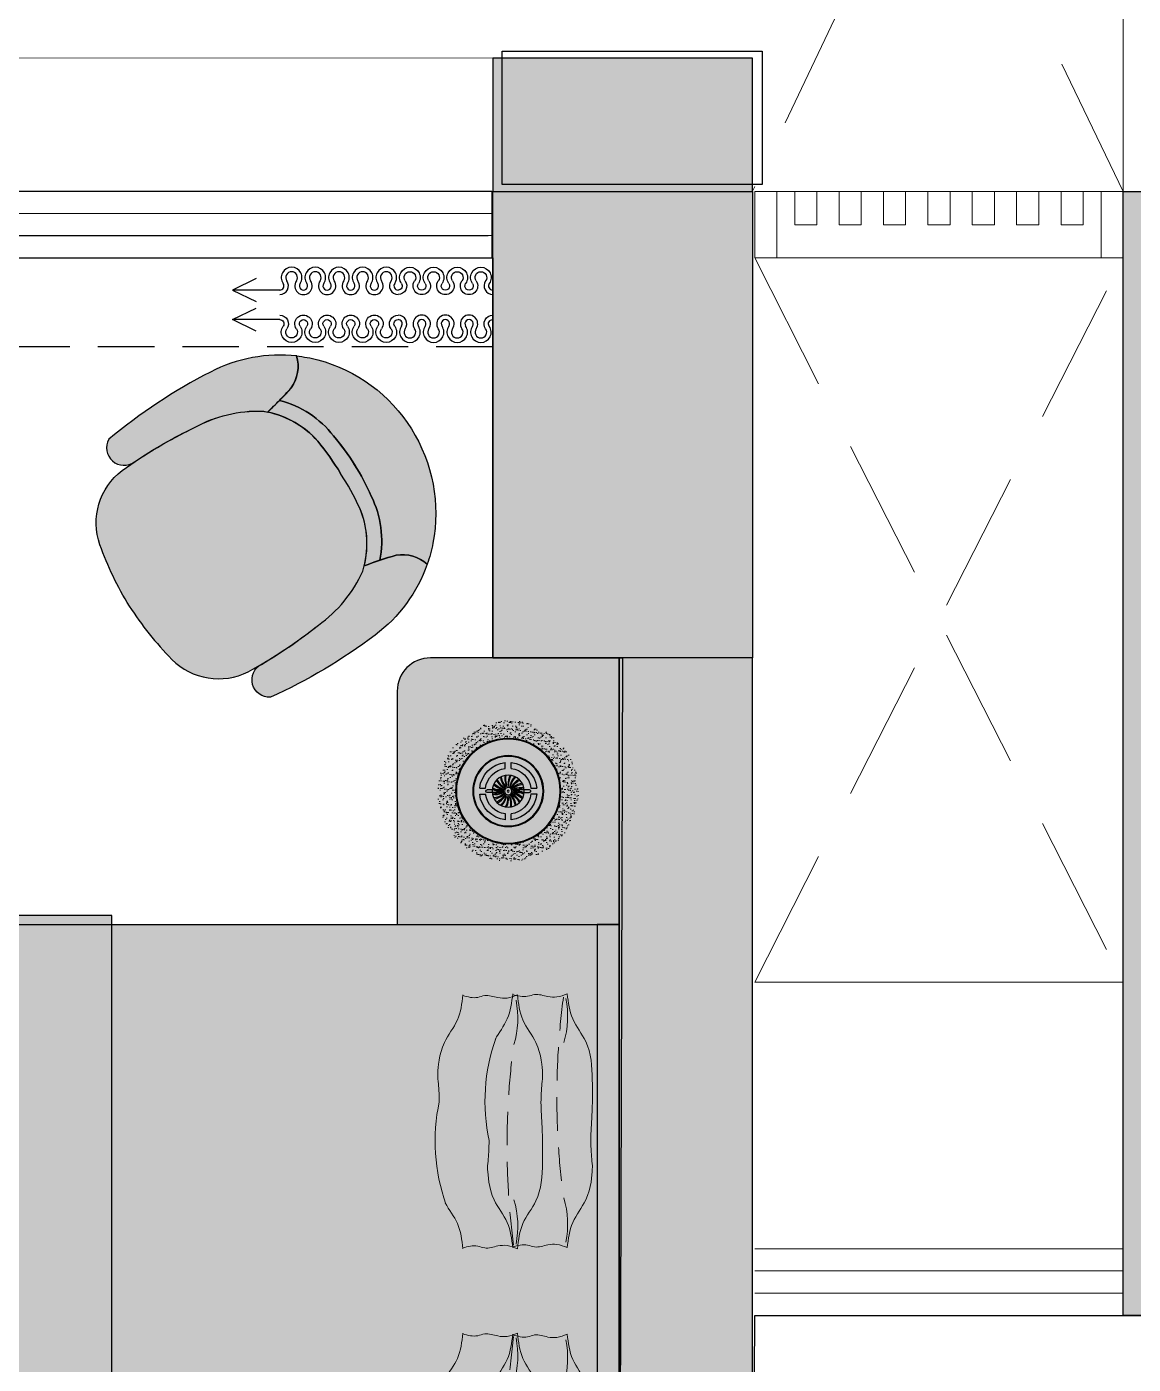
# Model space of a CAD drawing. Header units: millimetres. Extents: x 307301 to 459443, y -2888111 to -2805601.
# Drawn here: x 314385 to 316877, y -2813993 to -2810982 of the extents above; entities that cross this region are included whole.
import ezdxf

# ---------------------------------------------------------------- set-up
doc = ezdxf.new("R2010")
doc.units = ezdxf.units.MM
doc.header["$LTSCALE"] = 10
doc.header["$MEASUREMENT"] = 0
doc.linetypes.add('DASHED', pattern=[19.049999999999997, 12.7, -6.349999999999998])
doc.linetypes.add('HIDDEN', pattern=[9.524999999999999, 6.35, -3.175])
for name, color, linetype in [('BMA  furniture', 6, 'Continuous'), ('BMA FURNITURE', 6, 'Continuous'), ('COL', 2, 'Continuous'), ('Furniture - Plan', 3, 'Continuous'), ('MCPL-COL HATCH-1', 8, 'Continuous'), ('PDA FURNITURE', 6, 'Continuous'), ('WALL - PDA', 1, 'Continuous')]:
    doc.layers.add(name, color=color, linetype=linetype)
for name, color, linetype, lineweight in [('COLUMN HATCH', 252, 'Continuous', 5), ('DOTTED', 7, 'DASHED', 5), ('ELEV', 143, 'Continuous', 9), ('HATCH WALL', 8, 'Continuous', 0), ('I-Fur Hatch', 8, 'Continuous', 0), ('I-Wall Paneling', 3, 'Continuous', 18), ('sanitary', 251, 'Continuous', 9), ('WIN', 5, 'Continuous', 9)]:
    doc.layers.add(name, color=color, linetype=linetype, lineweight=lineweight)
doc.layers.add('FURNITUURE HATCH', color=7, linetype='Continuous', lineweight=0, true_color=0xffffff)
doc.layers.add('MCPL-COLUMN-1', color=7, linetype='Continuous', true_color=0x00fa00)

# ---------------------------------------------------------------- blocks, each defined once
blk = doc.blocks.new('A$C9a3b0c70')
at = {"layer": 'COLUMN HATCH'}
h = blk.add_hatch(color=252, dxfattribs=at)
h.dxf.hatch_style = 1
h.paths.add_polyline_path([(11264.96684797807, 21922.26569819544), (11264.91197532229, 22222.26569819683), (10679.88455063757, 22222.26569818472), (10679.93941161083, 21922.26569934655)])
h = blk.add_hatch(color=252, dxfattribs=at)
h.dxf.hatch_style = 1
h.paths.add_polyline_path([(11264.93941163644, 21922.26569942012), (10679.93941161083, 21922.26569942012), (10679.93941161083, 20872.26569942012), (11264.93941163644, 20872.26569942012)])
h = blk.add_hatch(color=252, dxfattribs=at)
h.dxf.hatch_style = 1
h.paths.add_polyline_path([(11264.93941161176, 20872.26569942012), (10964.93941164669, 20872.26569942012), (10965.02538235066, 18422.26569942059), (11265.02538231574, 18422.26569942059)])
at = {"layer": 'HATCH WALL'}
blk.add_hatch(color=7, dxfattribs=at).paths.add_polyline_path([(12099.96822403572, 21922.28077377661), (12249.96822403572, 21922.28077377661), (12249.96822403572, 19392.28367525779), (12099.96822403572, 19392.28367525779)])
at = {"layer": 'COL'}
for points in [[(11264.96684797807, 21922.26569819544), (11264.96684797807, 21922.26569819544), (11264.91197532229, 22222.26569819683), (10679.88455063757, 22222.26569818472), (10679.93941161083, 21922.26569934655), (11264.96684797807, 21922.26569819544)], [(11264.93941163644, 20872.26569942012), (10679.93941161083, 20872.26569942012), (10679.93941161083, 21922.26569942012), (11264.93941163644, 21922.26569942012)]]:
    blk.add_lwpolyline(points, close=True, dxfattribs=at)
at = {"layer": 'COL', "elevation": 0.05547479510309496}
blk.add_lwpolyline([(11264.93941161176, 20872.26569942012), (10964.93941164669, 20872.26569942012), (10964.9195853998, 18422.26569942059), (11264.91958536487, 18422.26569942059)], close=True, dxfattribs=at)
at = {"layer": 'DOTTED', "color": 8, "linetype": 'HIDDEN', "ltscale": 5}
for p, q in [((12090.88155150274, 23652.28077339893), (11264.93941163737, 21922.68970600748)), ((12099.99660484027, 21922.28077377612, 0.05547479510309496), (11264.9403421958, 23652.26534486329))]:
    blk.add_line(p, q, dxfattribs=at)
at = {"layer": 'WALL - PDA', "elevation": 0.05547479510309496}
blk.add_lwpolyline([(12099.96822403572, 21922.28077377661), (12249.96822403572, 21922.28077377661), (12249.96822403572, 19392.28367525779), (12099.96822403572, 19392.28367525779)], close=True, dxfattribs=at)
blk = doc.blocks.new('*U35')
at = {"layer": 'WIN'}
for p, q in [((7741.507867048815, -264052.8141677253), (10501.60394359956, -264052.8141677253)), ((7741.507867048815, -264102.8141677253), (10501.60394359956, -264102.8141677253))]:
    blk.add_line(p, q, dxfattribs=at)
blk.add_lwpolyline([(7741.507867048815, -264002.8141677253), (10501.60394359956, -264002.8141677253), (10501.60394359956, -264152.8141677253), (7741.507867048815, -264152.8141677253)], close=True, dxfattribs=at)
blk = doc.blocks.new('*U33')
at = {"layer": 'WIN'}
for p, q in [((6756.60394357107, -264052.8141677253), (8486.603943570575, -264052.8141677253)), ((6756.60394357107, -264102.8141677253), (8486.603943570575, -264102.8141677253))]:
    blk.add_line(p, q, dxfattribs=at)
blk.add_lwpolyline([(6756.60394357107, -264002.8141677253), (8486.603943570575, -264002.8141677253), (8486.603943570575, -264152.8141677253), (6756.60394357107, -264152.8141677253)], close=True, dxfattribs=at)
blk = doc.blocks.new('A$C3F2B00B6')
at = {"color": 3}
for p, q in [((0, 118.9971480314852), (0, 0)), ((-28.98081454221392, 59.76699391368311), (0, 0)), ((0, 0), (28.98081454209751, 59.76699391368311))]:
    blk.add_line(p, q, dxfattribs=at)
at = {"color": 3, "extrusion": (0, 0, -1)}
for centre, major_axis, ratio, start_param, end_param in [((-31.4742107692291, 624.7205208784726), (18.38847145512854, 18.38847145512854), 0.9999999999985358, 3.927047702143454, 6.113387627237049), ((-31.4742107692291, 624.7205208784726), (10.34554764305905, 10.34554764305904), 0.9999999999975774, 3.927047702142703, 6.113387627236158), ((-31.47421076853061, 624.7205208792875), (-18.38847145562774, 18.38847145562775), 0.9999999999983921, 3.311504103810981, 5.497844028903239), ((-31.47421076853061, 624.7205208792875), (10.34554764356196, 10.34554764356196), 0.9999999999977428, 1.740707777014571, 3.927047702109796), ((-10.43665343162138, 594.9714194896804), (15.41865092454242, 15.41865092454242), 0.9999999999980844, -1.400998647176348, 2.971681203014779), ((-10.43665343162138, 594.9714194896804), (7.375727112483301, 7.3757271124833), 0.9999999999960392, -1.400998647175863, 2.971681203013536), ((-31.47324185288744, 565.2216328801877), (-18.38847145564263, 18.38847145564263), 0.9999999999986696, 5.497730258661245, 7.684070183756122), ((-31.47324185288744, 565.2216328801877), (-10.34554764357465, 10.34554764357465), 0.99999999999782, 5.497730258662604, 7.68407018375723), ((-31.47324185358594, 565.22163288109), (-18.38847145513559, 18.3884714551356), 0.999999999999402, 3.311390333534525, 5.497730258629712), ((-10.43326892168261, 535.4742398074013), (-15.41865092448768, 15.41865092448768), 0.9999999999990616, 0.1697976796214759, 4.542477529810827), ((-10.43326892168261, 535.4742398074013), (-7.375727112418066, 7.375727112418067), 0.9999999999967124, 0.1697976796212401, 4.542477529813471), ((-31.46985733974725, 505.7244531917968), (-18.38847145792453, 18.38847145792454), 0.9999999999993034, 5.497730258421512, 7.684070183516674), ((-31.46985734073678, 505.7244531959004), (18.38847145724983, 18.38847145724982), 0.999999999999098, 1.740594006377136, 3.926933931469612), ((-31.46985733974725, 505.7244531917968), (-10.34554764585893, 10.34554764585893), 0.9999999999980533, 5.497730258421043, 7.684070183516825), ((-31.46985734073678, 505.7244531959004), (-10.34554764516447, 10.34554764516447), 0.9999999999999426, 3.311390333172524, 5.497730258263839), ((-31.46647282369668, 446.2272735063742), (-18.38847146226582, 18.38847146226582), 0.9999999999996836, 5.497730258545939, 7.684070183641462), ((-10.42988439940382, 475.9770601251802), (-15.41865092452345, 15.41865092452346), 0.9999999999996741, 0.1697976796217126, 4.542477529811205), ((-31.4664728276548, 446.2272735074803), (-18.38847145950754, 18.38847145950754), 0.9999999999998358, 3.311390333409913, 5.497730258502363), ((-31.46647282369668, 446.2272735063742), (-10.34554765020486, 10.34554765020487), 0.9999999999987641, 5.497730258546744, 7.684070183641327), ((-31.4664728276548, 446.2272735074803), (10.34554764744006, 10.34554764744006), 0.999999999999355, 1.740594006614958, 3.926933931708013), ((-10.42649989027995, 416.4798804308809), (7.375727111983828, 7.375727111983832), 0.9999999999981952, -1.400998647132625, 0.7853412779647759)]:
    blk.add_ellipse(centre, major_axis=major_axis, ratio=ratio, start_param=start_param, end_param=end_param, dxfattribs=at)
at = {"color": 3}
for centre, major_axis, ratio, start_param, end_param in [((-10.43665343162138, 654.4712868194911), (-15.41865092454064, 15.41865092454064), 0.9999999999996553, 1.740594006414863, 3.926933931509883), ((-10.43665343162138, 654.4712868194911), (-7.375727112471797, 7.375727112471802), 0.999999999997866, 1.740594006414232, 3.926933931508699), ((-31.4664728276548, 386.7349681581836), (18.38847145948826, 18.38847145948825), 0.9999999999999716, 0.1697976798191285, 2.356137604914315), ((-10.42649989027995, 416.4823612347827), (15.41865092405528, 15.41865092405527), 0.9999999999983928, 3.311390333254217, 5.497730258347846), ((-10.42649989027995, 416.4823612347827), (-7.375727111983828, 7.375727111983832), 0.9999999999981952, 1.740594006457166, 3.926933931554569), ((-31.46647282369668, 386.7349681593769), (18.38847146226582, 18.38847146226582), 0.9999999999996836, 2.356137604956145, 4.542477530051669), ((-31.46647282369668, 386.7349681593769), (10.34554765020487, 10.34554765020486), 0.9999999999987641, 2.35613760495695, 4.542477530051534), ((-31.4664728276548, 386.7349681581836), (10.34554764743754, 10.34554764743754), 0.999999999997902, 0.1697976798205226, 2.356137604911745), ((-10.42988439940382, 356.9851815405709), (15.41865092452346, 15.41865092452345), 0.9999999999996748, 3.311390333211503, 7.684070183400999), ((-31.46985734073678, 327.2377884697635), (-18.38847145723304, 18.38847145723304), 0.9999999999989628, -1.400998647213647, 0.785341277881566), ((-31.46985734073678, 327.2377884697635), (10.34554764516447, 10.34554764516447), 0.9999999999999426, 0.1697976795827328, 2.356137604674049), ((-10.42988439940382, 356.9851815405709), (7.375727112477981, 7.375727112477978), 0.9999999999967133, 3.311390333214156, 7.684070183400142), ((-31.46985733974725, 327.2377884739835), (18.38847145792454, 18.38847145792453), 0.9999999999993034, 2.356137604831719, 4.54247752992688), ((-31.46985733974725, 327.2377884739835), (10.34554764585893, 10.34554764585893), 0.9999999999980533, 2.356137604831249, 4.542477529927031), ((-10.43326892168261, 297.488001858379), (15.41865092448768, 15.41865092448768), 0.9999999999990616, 3.311390333211268, 7.684070183400623), ((-10.43326892168261, 297.488001858379), (-7.375727112416638, 7.375727112416638), 0.9999999999996632, 1.74059400641553, 6.113273856605347), ((-31.47324185358594, 267.7406087845739), (18.3884714551356, 18.38847145513559), 0.999999999999402, 0.1697976799447327, 2.356137605039922), ((-31.47324185358594, 267.7406087845739), (-10.34554764305551, 10.34554764305552), 0.9999999999996647, -1.400998646850708, 0.7853412782463473), ((-31.47421076853061, 208.2417207863764), (18.3884714556236, 18.38847145562359), 0.9999999999999356, 0.1699114502209315, 2.356251375314212), ((-31.47324185288744, 267.7406087854761), (-18.38847145562231, 18.38847145562233), 0.9999999999997868, 0.7853412782773292, 2.971681203371176), ((-31.47324185288744, 267.7406087854761), (-10.34554764355624, 10.34554764355625), 0.9999999999994368, 0.7853412782763023, 2.971681203372082), ((-10.43665343162138, 237.9908221760707), (-15.41865092454242, 15.41865092454242), 0.9999999999980844, 1.740594006413445, 6.113273856604573), ((-10.43665343162138, 237.9908221760707), (-7.375727112483299, 7.375727112483304), 0.9999999999960392, 1.740594006413928, 6.11327385660333), ((-31.4742107692291, 208.2417207871913), (-18.38847145512854, 18.38847145512854), 0.9999999999985358, 0.7854550485536609, 2.971794973647257), ((-31.47421076853061, 208.2417207863764), (10.34554764356204, 10.34554764356204), 0.9999999999992732, 0.1699114502218956, 2.356251375313408), ((-31.4742107692291, 208.2417207871913), (-10.34554764305904, 10.34554764305905), 0.9999999999975774, 0.7854550485529117, 2.971794973646365), ((-10.43423783732578, 178.4943277135899), (15.41865092449833, 15.41865092449833), 0.9999999999976814, 3.311504104168959, 7.684183954358313), ((-31.47082625527401, 148.7445410979853), (-18.3884714578965, 18.38847145789653), 0.9999999999998112, -1.400884876334947, 0.7854550487611771), ((-10.43423783732578, 178.4943277135899), (7.375727112429705, 7.375727112429705), 0.9999999999962588, 3.31150410417043, 7.684183954358537), ((-31.47082625620533, 148.744541102089), (18.38847145723164, 18.38847145723164), 0.9999999999988788, 2.356251375711543, 4.542591300806481), ((-31.47082625527401, 148.7445410979853), (10.34554764583667, 10.34554764583667), 0.9999999999989349, 0.1699114504593771, 2.356251375554915), ((-31.47082625620533, 148.744541102089), (10.34554764515978, 10.34554764515978), 0.9999999999998936, 2.356251375710558, 4.542591300806143), ((-10.43085331481416, 118.9971480314852), (-15.41865092452061, 15.41865092452061), 0.999999999999218, 3.926990816989634, 6.113387627561402), ((-10.43085331481416, 118.9971480314852), (7.375727112443494, 7.375727112443491), 0.9999999999986352, 5.497787143781455, 7.684183954357432)]:
    blk.add_ellipse(centre, major_axis=major_axis, ratio=ratio, start_param=start_param, end_param=end_param, dxfattribs=at)
at = {"color": 3, "extrusion": (0, 0, -0.9999999999999998)}
for centre, major_axis, ratio, start_param, end_param in [((-31.47324185358594, 565.22163288109), (10.34554764305551, 10.34554764305552), 0.9999999999996647, 1.740594006739081, 3.92693393183614), ((-10.42988439940382, 475.9770601251802), (7.375727112457658, 7.375727112457658), 0.9999999999996626, -1.40099864717355, 2.971681203014847), ((-10.42649989027995, 416.4798804308809), (-15.41865092405527, 15.41865092405528), 0.9999999999983928, 0.1697976796644242, 2.356137604758056)]:
    blk.add_ellipse(centre, major_axis=major_axis, ratio=ratio, start_param=start_param, end_param=end_param, dxfattribs=at)
blk = doc.blocks.new('AS5DF6')
h = blk.add_hatch(color=41)
h.dxf.hatch_style = 1
h.set_gradient(color1=(255, 221, 117), one_color=1, tint=1, name='SPHERICAL')
edge = h.paths.add_edge_path(flags=17)
edge.add_arc((499920.7114938876, 107589.5904265154), 99.13254373669972, 0, 360)
edge = h.paths.add_edge_path()
edge.add_arc((499920.7114938876, 107589.5904265154), 150.0000000001279, 0, 360)
at = {"layer": 'I-Fur Hatch', "linetype": 'ByBlock'}
h = blk.add_hatch(dxfattribs=at)
h.set_pattern_fill('AR-SAND', color=41, scale=8.377865665717046, angle=90)
h.set_pattern_definition([(127.5, (-843401.7461137681, 353335.2871594631), (-16.14267069830285, -0.5277498920747036), [0, -12.73435581188992, 0, -14.24237163171898, 0, -13.6140317067902]), (97.49999999999993, (-843401.7461137681, 353335.2871594631), (-23.6435606235267, 14.82695149504833), [0, -6.869849845887977, 0, -11.47767596203235, 0, -4.398379474501449]), (57.49999999999999, (-843401.7461137681, 353324.9823846943), (-0.0474107903277916, 26.08986218174001), [0, -4.188932832858516, 0, -15.08015819829065, 0, -19.68798431443502]), (47.5, (-843401.7461137681, 353324.9823846943), (-7.353047981101457, 25.18492486724478), [0, -2.094466416429261, 0, -9.885881485546113, 0, -11.31011864871801])])
edge = h.paths.add_edge_path(flags=17)
edge.add_arc((499920.7114938876, 107589.5904265153), 147.9366818857679, -90.07798751171578, 269.92201248828394, ccw=False)
edge = h.paths.add_edge_path()
edge.add_arc((499920.7114938876, 107589.5904265154), 200.7180816626633, -90.07798751171578, 269.92201248828394, ccw=False)
at = {"layer": 'Furniture - Plan', "color": 6, "ltscale": 6000}
for p, q in [((499912.5463835003, 107654.3668163584), (499912.5689958912, 107670.9796525727)), ((499929.0529131243, 107654.3443486658), (499929.0755255151, 107670.95718488)), ((499839.344735523, 107597.9544581429), (499855.9575717372, 107597.9318457521)), ((499985.4878837307, 107597.7555369026), (500002.5181676823, 107597.7323563071)), ((499839.3222678303, 107581.4479285189), (499855.9351040445, 107581.4253161281)), ((499985.4654160379, 107581.2490072787), (500002.4956999896, 107581.2258266831)), ((499912.34746226, 107508.2236681508), (499912.3700746508, 107524.836504365)), ((499928.853991884, 107508.2012004581), (499928.8766042749, 107524.8140366723))]:
    blk.add_line(p, q, dxfattribs=at)
at = {"layer": 'Furniture - Plan', "ltscale": 6000}
for p, q in [((499916.5740347885, 107603.4329676905), (499916.6364587608, 107649.2945148371)), ((499924.8866208507, 107603.4216530997), (499924.9490448228, 107649.2832002462)), ((499916.5363669247, 107575.759199931), (499916.4739429524, 107529.8976527845)), ((499924.8489529867, 107575.7478853402), (499924.7865290143, 107529.8863381936))]:
    blk.add_line(p, q, dxfattribs=at)
at = {"layer": 'Furniture - Plan', "color": 8, "ltscale": 6000, "elevation": 1.090478017e-07}
for points in [[(499901.6329906222, 107631.1531584856, -0.1386817829056717), (499915.4348183293, 107607.0006433727, -0.546682458698127), (499913.2206359564, 107606.1462001761, 0.1479788688206775), (499898.706898856, 107629.6809213136, 0.1479788688206775)], [(499915.4103495474, 107635.0145153269, -0.1386817829056717), (499921.0731300983, 107607.7791091289, -0.546682458698127), (499918.7032800556, 107607.6507053409, 0.1479788688206775), (499912.1725245998, 107634.5185466538, 0.1479788688206775)], [(499929.7066214158, 107634.4294458671, -0.1386817829056717), (499926.6760423952, 107606.7771399029, -0.546682458698127), (499924.3825021168, 107607.3873445809, 0.1479788688206775), (499926.4740041521, 107634.9582945623, 0.1479788688206775)], [(499943.1223875291, 107629.4552207813, -0.1386817829056717), (499931.6951031267, 107604.0928154237, -0.546682458698127), (499929.7023803151, 107605.3818974822, 0.1479788688206775), (499940.21140905, 107630.9571194498, 0.1479788688206775)], [(499875.2874050761, 107584.2892821752, -0.1386817829056717), (499902.522811274, 107589.952062726, -0.546682458698127), (499902.6512150621, 107587.5822126834, 0.1479788688206775), (499875.7833737491, 107581.0514572276, 0.1479788688206775)], [(499875.8724745358, 107598.5855540436, -0.1386817829056717), (499903.5247805001, 107595.5549750229, -0.546682458698127), (499902.9145758221, 107593.2614347447, 0.1479788688206775), (499875.3436258406, 107595.3529367799, 0.1479788688206775)], [(499880.8466996217, 107612.0013201568, -0.1386817829056717), (499906.2091049793, 107600.5740357544, -0.546682458698127), (499904.9200229208, 107598.5813129429, 0.1479788688206775), (499879.3448009532, 107609.0903416778, 0.1479788688206775)], [(499889.7231685246, 107623.2233518545, -0.1386817829056717), (499910.3130243289, 107604.5179442863, -0.546682458698127), (499908.4712492233, 107603.0211005345, 0.1479788688206775), (499887.3952361888, 107620.9189590156, 0.1479788688206775)], [(499954.3444192267, 107620.5787518785, -0.1386817829056717), (499935.6390116586, 107599.988896074, -0.546682458698127), (499934.1421679067, 107601.8306711796, 0.1479788688206775), (499952.0400263878, 107622.9066842142, 0.1479788688206775)], [(499962.274225858, 107608.6689297807, -0.1386817829056717), (499938.1217107449, 107594.8671020735, -0.546682458698127), (499937.2672675484, 107597.0812844465, 0.1479788688206775), (499960.8019886859, 107611.595021547, 0.1479788688206775)], [(499966.1355826991, 107594.8915708555, -0.1386817829056717), (499938.9001765011, 107589.2287903047, -0.546682458698127), (499938.7717727132, 107591.5986403473, 0.1479788688206775), (499965.639614026, 107598.1293958031, 0.1479788688206775)], [(499879.1487619174, 107570.5119232501, -0.1386817829056717), (499903.3012770303, 107584.3137509572, -0.546682458698127), (499904.155720227, 107582.0995685842, 0.1479788688206775), (499880.6209990894, 107567.5858314837, 0.1479788688206775)], [(499887.0785685486, 107558.6021011523, -0.1386817829056717), (499905.7839761167, 107579.1919569567, -0.546682458698127), (499907.2808198684, 107577.3501818511, 0.1479788688206775), (499889.3829613874, 107556.2741688165, 0.1479788688206775)], [(499898.3006002462, 107549.7256322494, -0.1386817829056717), (499909.7278846485, 107575.088037607, -0.546682458698127), (499911.72060746, 107573.7989555485, 0.1479788688206775), (499901.2115787253, 107548.2237335809, 0.1479788688206775)], [(499911.7163663594, 107544.7514071636, -0.1386817829056717), (499914.7469453801, 107572.4037131278, -0.546682458698127), (499917.0404856585, 107571.7935084498, 0.1479788688206775), (499914.9489836231, 107544.2225584684, 0.1479788688206775)], [(499926.0126382278, 107544.1663377038, -0.1386817829056717), (499920.3498576768, 107571.4017439018, -0.546682458698127), (499922.7197077195, 107571.5301476898, 0.1479788688206775), (499929.2504631753, 107544.6623063769, 0.1479788688206775)], [(499939.789997153, 107548.0276945451, -0.1386817829056717), (499925.9881694458, 107572.1802096581, -0.546682458698127), (499928.2023518189, 107573.0346528547, 0.1479788688206775), (499942.7160889194, 107549.4999317171, 0.1479788688206775)], [(499951.6998192508, 107555.9575011763, -0.1386817829056717), (499931.1099634463, 107574.6629087444, -0.546682458698127), (499932.9517385518, 107576.1597524962, 0.1479788688206775), (499954.0277515865, 107558.2618940151, 0.1479788688206775)], [(499960.5762881536, 107567.179532874, -0.1386817829056717), (499935.2138827958, 107578.6068172763, -0.546682458698127), (499936.5029648545, 107580.5995400878, 0.1479788688206775), (499962.078186822, 107570.090511353, 0.1479788688206775)], [(499965.5505132394, 107580.5952989872, -0.1386817829056717), (499937.8982072753, 107583.6258780078, -0.546682458698127), (499938.5084119531, 107585.9194182861, 0.1479788688206775), (499966.0793619345, 107583.8279162508, 0.1479788688206775)]]:
    blk.add_lwpolyline(points, format="xyb", dxfattribs=at)
at = {"layer": 'Furniture - Plan', "ltscale": 6000, "elevation": 1.090478017e-07}
for points in [[(499916.5740347885, 107603.4329676905), (499916.5887248533, 107614.2254417279), (499924.9013109153, 107614.214127137), (499924.8866208507, 107603.4216530997)], [(499916.5363669247, 107575.759199931), (499916.5216768599, 107564.9667258937), (499924.8342629218, 107564.9554113028), (499924.8489529867, 107575.7478853402)]]:
    blk.add_lwpolyline(points, dxfattribs=at)
for points in [[(499917.7385951609, 107614.2238765938), (499917.7483912781, 107621.4208727721), (499923.7612367249, 107621.4126884495), (499923.7514406077, 107614.2156922711)], [(499917.6715471675, 107564.9651607595), (499917.6617510503, 107557.7681645812), (499923.6745964971, 107557.7599802586), (499923.6843926143, 107564.9569764369)]]:
    blk.add_lwpolyline(points, close=True, dxfattribs=at)
at = {"layer": 'Furniture - Plan', "color": 3}
for radius in [150.0000000001279, 147.9366818857767, 101.1958618510509, 99.13254373669972]:
    blk.add_circle((499920.7114938876, 107589.5904265154, 1.511139222e-07), radius, dxfattribs=at)
at = {"layer": 'Furniture - Plan', "color": 8, "ltscale": 6000}
blk.add_circle((499920.7114938876, 107589.5904265154, 1.511139222e-07), 45.73237338773325, dxfattribs=at)
at = {"layer": 'Furniture - Plan', "ltscale": 6000}
for centre, radius in [((499920.7114938876, 107589.5904265154, 1.511139222e-07), 14.44764735115257), ((499920.7114938876, 107589.5904265154, 1.511139222e-07), 10.46376224979091), ((499920.7363646696, 107607.8624539784, 1.511139222e-07), 3.287524864217425), ((499920.7114938876, 107589.5904265154, 1.511139222e-07), 2.684026708851843), ((499920.6866231056, 107571.3183990524, 1.511139222e-07), 3.287524864217425)]:
    blk.add_circle(centre, radius, dxfattribs=at)
at = {"layer": 'Furniture - Plan', "color": 6, "ltscale": 6000}
for radius, start, end in [(81.79551571955872, 95.71308518403187, 174.1309397939001), (81.79551571955872, 5.713085183170742, 84.13093979358366), (65.28897080472917, 97.18428413734604, 172.6597408407792), (65.28897080472917, 7.184284136201201, 82.65974084005954), (81.79551571955872, 185.7130851831707, 264.1309397935836), (65.28897080472917, 187.1842841362012, 262.6597408400595), (81.79551571955872, 275.7130851840319, 354.1309397939002), (65.28897080472917, 277.184284137346, 352.6597408407791)]:
    blk.add_arc((499920.7114938876, 107589.5904265154, 1.511139222e-07), radius, start, end, dxfattribs=at)
at = {"layer": 'Furniture - Plan', "ltscale": 6000}
for centre, start, end in [((499920.7927517918, 107649.2888575417, 1.511139222e-07), 359.9220124886253, 179.9220124886253), ((499920.6302359835, 107529.891995489, 1.511139222e-07), 179.9220124886253, 359.9220124886253)]:
    blk.add_arc(centre, 4.156296881185808, start, end, dxfattribs=at)
blk = doc.blocks.new('fgsdrgergfg')
at = {"ltscale": 10}
h = blk.add_hatch(color=7, dxfattribs=at)
h.dxf.hatch_style = 1
h.set_gradient(color1=(242, 242, 242), color2=(207, 207, 207), one_color=1, tint=0.8100000023841858, name='SPHERICAL')
edge = h.paths.add_edge_path()
edge.add_spline(control_points=[(551950.8491610936, 392026.0062566476), (551935.7294950907, 392026.2553522254), (551898.2945608518, 392028.9253128984), (551909.8044005487, 392029.575295811), (551843.2224893289, 392025.9496419072), (551797.9275332255, 391987.5020990807), (551765.2533969416, 391983.2727006748), (551749.2155588196, 391981.3156714429)], knot_values=[1.30749952836129, 1.30749952836129, 1.30749952836129, 1.30749952836129, 46.68117511678281, 114.6874572295719, 188.2356427690143, 237.8040753114456, 285.3309798340574, 285.3309798340574, 285.3309798340574, 285.3309798340574], degree=3, periodic=0)
edge.add_spline(control_points=[(551749.2155588196, 391981.3156714429), (551751.8878545569, 391971.7418001457), (551755.8165225416, 391957.6668004636), (551746.3639663883, 391936.0554560095), (551753.7823093517, 391917.4743639125), (551755.1161065657, 391896.1287391205), (551750.4264425109, 391884.2351375039), (551747.8918543108, 391877.807090214)], knot_values=[0, 0, 0, 0, 28.65741772155239, 42.1306212303534, 67.54346933184193, 84.92288840191489, 105.3628512961232, 105.3628512961232, 105.3628512961232, 105.3628512961232], degree=3, periodic=0)
edge.add_spline(control_points=[(551747.8918543108, 391877.807090214), (551764.3721564678, 391875.7994217884), (551797.5804757192, 391871.7539077321), (551843.2224895087, 391833.0117734154), (551909.8044007352, 391829.3861196357), (551898.2282067926, 391830.0398496793), (551936.4451224753, 391832.7570231403), (551951.926594706, 391832.9715047257)], knot_values=[0, 0, 0, 0, 48.8344040509731, 98.40283659340434, 171.9510221328468, 239.9573042456359, 286.4086208810388, 286.4086208810388, 286.4086208810388, 286.4086208810388], degree=3, periodic=0)
edge.add_spline(control_points=[(551951.926594706, 391832.9715047257), (551967.4080669371, 391832.7570231691), (552005.6249826247, 391830.0398497795), (552067.5487886837, 391829.3861197828), (552134.1306999032, 391833.0117736863), (552179.7727136204, 391871.7539080883), (552212.9810328647, 391875.7994222065), (552229.4613350179, 391877.8070906629)], knot_values=[0, 0, 0, 0, 46.45131663567048, 114.4575987484596, 188.005784287902, 237.5742168303333, 286.4086208813064, 286.4086208813064, 286.4086208813064, 286.4086208813064], degree=3, periodic=0)
edge.add_spline(control_points=[(552229.4613350179, 391877.8070906629), (552226.9267468058, 391884.2351379479), (552222.2370827287, 391896.1287395561), (552223.5708799029, 391917.4743643504), (552230.9892228317, 391936.0554564614), (552221.5366666383, 391957.6668008974), (552225.4653345967, 391971.741800587), (552228.1376303162, 391981.3156718891)], knot_values=[0, 0, 0, 0, 20.43996289425102, 37.8193819643288, 63.23223006581735, 76.70543357461834, 105.3628512961743, 105.3628512961743, 105.3628512961743, 105.3628512961743], degree=3, periodic=0)
edge.add_spline(control_points=[(552228.1376303163, 391981.3156718891), (552212.0997921905, 391983.2727010913), (552180.8262096698, 391987.3208092639), (552155.8751754159, 392007.535550183), (552142.5387707736, 392014.5710597616)], knot_values=[1.307499528266684, 1.307499528266684, 1.307499528266684, 1.307499528266684, 48.8344040509731, 94.24091355810916, 94.24091355810916, 94.24091355810916, 94.24091355810916], degree=3, periodic=0)
edge.add_arc((552025.5469459917, 391678.7511551497), 355.1983454140329, 70.4332099039519, 102.1398631079524)
at = {"color": 3}
blk.add_lwpolyline([(551950.849161093, 392026.0062566473, -0.139514117804093), (552144.8702159184, 392013.30731163, -0.7505645777739895)], format="xyb", dxfattribs=at)
at = {"color": 8, "linetype": 'HIDDEN'}
blk.add_arc((552033.499446022, 390456.9744588285), 1440.488958184845, 82.43980847204554, 97.254647986121, dxfattribs=at)
at = {"color": 8}
blk.add_arc((551792.3803591325, 392049.6473536955), 172.6853344509005, 258.5976332844076, 286.7246950373023, dxfattribs=at)
at = {"color": 3}
blk.add_arc((552186.546106698, 392049.6473540629), 172.6853344509004, 253.2753050735338, 281.4023668241971, dxfattribs=at)
for points, knots in [([(551747.8918542142, 391981.1543249308), (551764.3721563679, 391983.1619933871), (551797.5804756118, 391987.2075075055), (551843.2224893289, 392025.9496419072), (551909.8044005487, 392029.575295811), (551898.2282066074, 392028.9215657458), (551936.4451222946, 392026.2043923564), (551951.9265945259, 392025.9899107996)], [0, 0, 0, 0, 48.8344040509731, 98.40283659340434, 171.9510221328468, 239.9573042456359, 286.4086208810388, 286.4086208810388, 286.4086208810388, 286.4086208810388]), ([(552229.4613349218, 391981.1543253795), (552212.9810327644, 391983.1619938054), (552181.1772509593, 391987.03640387), (552155.8751754159, 392007.535550183), (552142.5387707736, 392014.5710597616)], [0, 0, 0, 0, 48.8344040509731, 94.24091355810916, 94.24091355810916, 94.24091355810916, 94.24091355810916]), ([(551747.8918543108, 391877.807090214), (551750.4264425109, 391884.2351375039), (551755.1161065657, 391896.1287391205), (551753.7823093517, 391917.4743639125), (551746.3639663883, 391936.0554560095), (551755.8165225416, 391957.6668004636), (551751.8878545569, 391971.7418001457), (551749.2155588196, 391981.3156714429)], [0, 0, 0, 0, 20.4399628942083, 37.81938196428124, 63.23223006576978, 76.7054335745708, 105.3628512961232, 105.3628512961232, 105.3628512961232, 105.3628512961232]), ([(552229.4613350179, 391877.8070906629), (552226.9267468058, 391884.2351379479), (552222.2370827287, 391896.1287395561), (552223.5708799029, 391917.4743643504), (552230.9892228317, 391936.0554564614), (552221.5366666383, 391957.6668008974), (552225.4653345967, 391971.741800587), (552228.1376303162, 391981.3156718891)], [0, 0, 0, 0, 20.43996289425102, 37.8193819643288, 63.23223006581735, 76.70543357461834, 105.3628512961743, 105.3628512961743, 105.3628512961743, 105.3628512961743]), ([(551747.8918543108, 391877.807090214), (551764.3721564678, 391875.7994217884), (551797.5804757192, 391871.7539077321), (551843.2224895087, 391833.0117734154), (551909.8044007352, 391829.3861196357), (551898.2282067926, 391830.0398496793), (551936.4451224753, 391832.7570231403), (551951.926594706, 391832.9715047257)], [0, 0, 0, 0, 48.8344040509731, 98.40283659340434, 171.9510221328468, 239.9573042456359, 286.4086208810388, 286.4086208810388, 286.4086208810388, 286.4086208810388]), ([(552229.4613350179, 391877.8070906629), (552212.9810328647, 391875.7994222065), (552179.7727136204, 391871.7539080883), (552134.1306999032, 391833.0117736863), (552067.5487886837, 391829.3861197828), (552005.6249826247, 391830.0398497795), (551967.4080669371, 391832.7570231691), (551951.926594706, 391832.9715047257)], [0, 0, 0, 0, 48.8344040509731, 98.40283659340434, 171.9510221328468, 239.9573042456359, 286.4086208813064, 286.4086208813064, 286.4086208813064, 286.4086208813064])]:
    blk.add_open_spline(points, degree=3, knots=knots, dxfattribs=at)
blk = doc.blocks.new('cusion for king size bed')
at = {"layer": 'I-Wall Paneling', "color": 3, "yscale": 1.186492515185202, "zscale": 1.186492515185202, "rotation": 270.0000000000009}
for p, xscale in [((-494759.9316674909, -640398.4799497916), -1.186492515185202), ((-494647.70947529, 669460.0105968775), 1.186492515185202)]:
    blk.add_blockref('fgsdrgergfg', p, dxfattribs=dict(at, xscale=xscale))
blk = doc.blocks.new('bed 1')
at = {"layer": 'PDA FURNITURE', "true_color": 0xc2c2c2}
h = blk.add_hatch(color=9, dxfattribs=at)
h.dxf.hatch_style = 1
h.paths.add_polyline_path([(331543.5254118307, -2810423.350993179), (332150.6536361041, -2810423.350993182), (332150.6536361137, -2808733.350993181), (331543.5254118405, -2808733.350993177)])
at = {"layer": 'PDA FURNITURE', "true_color": 0xffffff}
h = blk.add_hatch(color=7, dxfattribs=at)
h.dxf.hatch_style = 1
h.paths.add_polyline_path([(333243.4452075957, -2808753.350993179), (331443.4452075958, -2808753.350993179, 0.4142135623730951), (331293.4452075958, -2808903.350993179), (331293.4452075958, -2810253.350993179, 0.4142135623730951), (331443.4452075958, -2810403.350993179), (333243.4452075957, -2810403.350993179)])
at = {"layer": 'PDA FURNITURE', "ltscale": 20}
h = blk.add_hatch(color=254, dxfattribs=at)
h.dxf.hatch_style = 1
h.set_gradient(color1=(132, 132, 132), color2=(222, 222, 222), one_color=1, tint=0.8700000047683716, name='INVCURVED')
h.paths.add_polyline_path([(333293.4491316564, -2810403.350993179), (333293.4452075967, -2808753.350993179), (333243.4452075958, -2808753.350993179), (333243.4491316552, -2810403.350993179)])
at = {"layer": 'PDA FURNITURE', "elevation": 0.02773739791608752}
for points in [[(331543.5254118307, -2810423.350993179), (332150.6536361041, -2810423.350993182), (332150.6536361137, -2808733.350993181), (331543.5254118405, -2808733.350993177)], [(333293.4491316564, -2810403.350993179), (333293.4452075967, -2808753.350993179), (333243.4452075958, -2808753.350993179), (333243.4491316552, -2810403.350993179)]]:
    blk.add_lwpolyline(points, close=True, dxfattribs=at)
blk.add_lwpolyline([(331293.4452075958, -2810253.350993179), (331293.4452075958, -2808903.350993179, -0.414213562373095), (331443.4452075958, -2808753.350993179), (333243.4452075958, -2808753.350993179), (333243.4452075958, -2810403.350993179), (331443.4452075958, -2810403.350993179, -0.414213562373095)], format="xyb", close=True, dxfattribs=at)
at = {"layer": 'PDA FURNITURE', "ltscale": 3, "elevation": 0.02773739791608752}
blk.add_lwpolyline([(333243.4452075958, -2808753.350993179), (333243.4452075958, -2810403.350993179)], dxfattribs=at)
at = {"layer": 'PDA FURNITURE', "xscale": -1}
blk.add_blockref('cusion for king size bed', (303376.4452076697, -2823727.146100134, 0.02773739791608752), dxfattribs=at)
at = {"layer": 'PDA FURNITURE', "rotation": 180}
blk.add_blockref('cusion for king size bed', (303376.4452076697, -2795429.555886224, 0.02773739791608752), dxfattribs=at)
blk = doc.blocks.new('RHEH')
at = {"layer": 'FURNITUURE HATCH', "true_color": 0xffffff}
h = blk.add_hatch(color=7, dxfattribs=at)
h.dxf.hatch_style = 1
edge = h.paths.add_edge_path()
edge.add_arc((1625547.607341439, 858102.9795582141), 547.8417148053695, -359.45177661858634, -351.07817610316647, ccw=False)
edge.add_arc((1625547.610771556, 858102.6325665019), 547.8417148154238, -367.82545605712323, -359.415484872566, ccw=False)
edge.add_arc((1625868.047841163, 858047.4530205571), 223.148801800816, -403.0994944112713, -364.9906050863775, ccw=False)
edge.add_arc((1625849.124642745, 857103.8964982135), 811.7205600410317, -282.9465422686336, -280.3237409277077)
edge.add_arc((1625851.625832933, 858049.2402804568), 204.888651805108, -405.7508560549304, -368.6351485722549)
edge.add_arc((1625372.705545267, 858093.8829401243), 685.6454284019995, -366.3139728198897, -358.8605490772602)
edge.add_arc((1625372.570156654, 858108.0322095323), 685.6454283853017, -360.0430041573802, -352.5895804147411)
edge.add_arc((1625850.548497499, 858161.831044703), 204.8886518061982, -350.2684046627363, -313.0353900287047)
edge.add_arc((1625829.954870418, 859107.3016131751), 811.7205600455007, -438.6016306676837, -435.9570109652958)
edge.add_arc((1625866.929971494, 858164.2799590225), 223.1488018022096, -353.9129481487, -315.8040588238034, ccw=False)
edge = h.paths.add_edge_path()
edge.add_arc((1625903.102099728, 858116.2553540608), 340.5429058671199, -316.10297490538187, -307.891903946771, ccw=False)
edge.add_arc((1625890.695755925, 858107.1784404775), 355.7823381911832, -359.5992855440478, -316.4349497151062, ccw=False)
edge.add_arc((1625890.717661805, 858105), 355.7823381938132, -402.4688540281561, -359.2484475813701, ccw=False)
edge.add_arc((1625903.294374461, 858096.1610017684), 340.542905856937, -411.0116492894325, -402.80057833072533, ccw=False)
edge.add_arc((1626037.141664317, 857807.650971412), 83.86201002422787, -343.5022653137745, -292.0689017456561)
edge.add_arc((1625849.124642763, 857103.8964982172), 811.7205600321012, -285.690748629173, -282.9465422675001)
edge.add_arc((1625868.047841163, 858047.4530205571), 223.1488018009854, -403.0994944111982, -364.9906050863565)
edge.add_arc((1625547.610771556, 858102.6325665019), 547.8417148154238, -367.8254560571232, -359.4154848725661)
edge.add_arc((1625547.607341439, 858102.9795582141), 547.8417148053707, -359.4517766185862, -351.0781761031666)
edge.add_arc((1625866.929971493, 858164.279959023), 223.1488018028287, -353.9129481487471, -315.8040588239811)
edge.add_arc((1625829.954870434, 859107.3016131702), 811.7205600358053, -435.9570109663092, -433.2128046046473)
edge.add_arc((1626031.404116419, 858407.2737849839), 83.8620100227398, -426.8346514897074, -375.4012879215982)
edge = h.paths.add_edge_path()
edge.add_arc((1626031.404116419, 858407.2737849839), 83.86201002251889, -426.8346514895411, -375.40128792145947, ccw=False)
edge.add_arc((1625829.954870436, 859107.3016131686), 811.7205600339311, -435.95701096642097, -433.21280460471155, ccw=False)
edge.add_arc((1625829.954870418, 859107.3016131746), 811.7205600443089, -438.60163066772, -435.9570109653074, ccw=False)
edge.add_arc((1625850.548497489, 858161.8310447019), 204.8886518143033, -313.0353900309632, -309.8191829725505)
edge.add_arc((1625818.749270992, 858072.1644119667), 295.9669848359914, -303.4183232115487, -272.5112709217773)
edge.add_arc((1625718.739108032, 857321.2219851539), 1052.705243221662, -276.160952250531, -267.6861765613639)
edge.add_arc((1625672.831860576, 858412.2402262038), 39.31913053280312, -544.3576594327454, -445.0297864403599, ccw=False)
edge.add_arc((1625672.831860576, 858412.2402262038), 39.31913053277786, -240.36785090989588, -184.3576594327517, ccw=False)
edge.add_line((1625653.391315886, 858446.4171079809), (1625747.893392441, 858456.5208646433))
edge.add_arc((1625833.53559219, 857205.8741297487), 1253.575622720826, -274.2986101553905, -266.0825963378559, ccw=False)
edge.add_arc((1625903.102099736, 858116.2553540631), 340.542905860918, -307.8919039459977, -274.1078818324744, ccw=False)
edge = h.paths.add_edge_path()
edge.add_arc((1626037.141664318, 857807.6509714117), 83.86201002408212, -343.5022653139645, -292.06890174586806, ccw=False)
edge.add_arc((1625903.294374459, 858096.1610017698), 340.5429058600573, -444.79567140272366, -411.0116492892006, ccw=False)
edge.add_arc((1625815.560454552, 858986.7290933842), 1235.415406668307, -457.246089666172, -444.49000568074246, ccw=False)
edge.add_arc((1625678.540321287, 857795.7112501364), 39.31913053268589, -517.9884741633982, -478.57117264645524, ccw=False)
edge.add_arc((1625678.540321287, 857795.7112501364), 39.31913053240842, -556.2402048815105, -517.9884741632276, ccw=False)
edge.add_arc((1625678.540321287, 857795.7112501371), 39.31913053269079, -273.90923711614175, -196.240204881193, ccw=False)
edge.add_arc((1625702.583294344, 858940.4227482125), 1105.690234846576, -451.1070446574697, -443.0309432973713)
edge.add_arc((1625818.116618532, 858138.2820031671), 295.9669848367022, -446.3922823124472, -415.4852300226732)
edge.add_arc((1625851.625832939, 858049.2402804599), 204.8886518034184, -409.0843702663165, -405.7508560565143)
edge.add_arc((1625849.124642757, 857103.8964982159), 811.720560034959, -285.6907486295736, -280.32374092692555, ccw=False)
h = blk.add_hatch(color=7, dxfattribs=at)
h.dxf.hatch_style = 1
h.paths.add_polyline_path([(1625707.924297044, 858373.5985840189, -0.1342233641790795), (1625773.913297435, 858318.6197784629), (1625838.700602895, 858227.1707307503, -0.1585586596775983), (1625851.605770521, 858194.3674702535), (1625852.466155824, 858105.5488575955), (1625853.305511126, 858016.7300437097, -0.1585586596775975), (1625841.030411188, 857983.6858434284), (1625776.711249732, 857889.1116582497, -0.1306301963595163), (1625713.080011456, 857834.7823390556, -0.0148267348820988), (1625647.532639307, 857836.1038084084, -0.3234058185253189), (1625515.149480846, 857950.035426385, -0.0494715039558301), (1625496.508793571, 858102.1428457205, -0.0494715039557196), (1625512.235425636, 858254.579112018, -0.3234058185259197), (1625642.414213411, 858371.0230789382, -0.0148267348944994)])
h.paths.add_polyline_path([(1625981.752406157, 858319.199701024, -0.1783487233010878), (1626052.488884994, 858196.4639703305, -0.0325331667068631), (1626058.215391913, 858107.5175887106, -0.032533166706863), (1626054.191961498, 858018.4779138851, -0.1783487233010901), (1625985.81703644, 857894.4110825006, -0.1356809773333416), (1625836.740326912, 857842.9015474848, -0.028042217293181), (1625713.080011457, 857834.7823390549, 0.1306301963578238), (1625776.711249732, 857889.1116582497), (1625841.03041119, 857983.6858434284, 0.1585586596660644), (1625853.305511126, 858016.7300437097), (1625852.466155824, 858105.5488575955), (1625851.605770521, 858194.3674702526, 0.1585586596664641), (1625838.700602897, 858227.1707307496), (1625773.913297411, 858318.6197784974, 0.1342233641137219), (1625707.924297043, 858373.5985840189, -0.0280422172812107), (1625831.717334943, 858367.847156526, -0.1356809773333576)])
at = {"layer": 'BMA FURNITURE'}
for points in [[(1625981.883467672, 858319.2469966915, -0.0145462254838348), (1625990.807247275, 858311.3459566354, 0.0234222706124183), (1626064.53520502, 858329.8216728126, 0.2282654734390454), (1626112.429479281, 858384.6206490274, 0.1484877067728579), (1625927.715599559, 858455.656500469, 0.0557164631427004), (1625653.391315886, 858446.4171079809, 0.805012977110082), (1625676.23838503, 858373.0689405857, -0.0352532331114509), (1625831.878541576, 858367.9873256641, -0.1356809773333568)], [(1626148.492929271, 858352.3756867573, -0.1905989299816858), (1626246.469392952, 858109.6666859479, -0.1908524838212776), (1626153.158539134, 857864.7795635711, -0.0358428932926384), (1626117.551156172, 857831.46588995, 0.2282654734390754), (1626068.650409308, 857885.3686380934, 0.0119744313680869), (1626030.984023744, 857894.9827344317, 0.1678310722913449), (1626090.35068046, 858028.040772212, 0.0365529915137655), (1626095.427305695, 858107.8736544577, 0.0367119014572122), (1626088.820645429, 858187.9425152298, 0.1678310722911655), (1626026.918734853, 858319.8401831947, 0.0119744313680668), (1626064.394253784, 858330.1732819919, 0.2282654734390519), (1626112.254594253, 858385.0018977977, -0.035842893292643)], [(1626088.820645429, 858187.9425152298, -0.0365529915137654), (1626095.423978317, 858108.2213937764, -0.0367119014572131), (1626090.35068046, 858028.040772212, -0.1678310722913455), (1626030.984023744, 857894.9827344317, 0.0114446293877493), (1625994.592986707, 857902.4760048981, 0.1633786444782936), (1626054.191961498, 858018.4779138851, 0.0325331667068633), (1626058.215391913, 858107.5175887106, 0.032533166706862), (1626052.488884994, 858196.4639703305, 0.1639042000520175), (1625990.374751168, 858311.5907803597, 0.0115398425223175), (1626026.918734853, 858319.8401831947, -0.1678310722914301)], [(1625985.81703644, 857894.4110825006, 0.0145462254838348), (1625994.592986707, 857902.4760048981, -0.0234222706124183), (1626068.650409308, 857885.3686380934, -0.2282654734390454), (1626117.551156172, 857831.46588995, -0.1484877067728579), (1625934.184278142, 857757.0219674751, -0.0557164631427004), (1625659.735944915, 857761.180257462, -0.805012977110082), (1625681.22094762, 857834.9388968705, 0.0352532331114509), (1625836.740326912, 857842.9015474848, 0.1356809773333568)]]:
    blk.add_lwpolyline(points, format="xyb", close=True, dxfattribs=at)
at = {"layer": 'BMA FURNITURE', "color": 3}
for points in [[(1626112.254594253, 858385.0018977977, -0.2282654734384669), (1626064.394253784, 858330.1732819919, -0.0235175236137687), (1625990.374751168, 858311.5907803597, 10.45864254652657)], [(1626117.551156172, 857831.46588995, 0.2282654734384669), (1626068.650409308, 857885.3686380934, 0.0234222706124653), (1625994.592986707, 857902.4760048981, -10.45864254652657)]]:
    blk.add_lwpolyline(points, format="xyb", dxfattribs=at)
at = {"layer": 'BMA FURNITURE'}
for points in [[(1625496.508127484, 858101.9689537557, -0.0495276412744111), (1625512.235425636, 858254.579112018, -0.3234058185259048), (1625642.414213411, 858371.0230789382, -0.0428867834073368), (1625831.717334943, 858367.847156526, -0.1356809773333575), (1625981.752406157, 858319.199701024, -0.178348723301085), (1626052.488884994, 858196.4639703305, -0.0325331667076973), (1626058.215391911, 858107.5175887088, 0.0051594793841263)], [(1626026.918734853, 858319.8401831947, -0.1678310722914932), (1626088.820645429, 858187.9425152298, -0.0365529915137647), (1626095.423978317, 858108.2213937764, 1.00000000002299)], [(1625496.504800106, 858102.3166930992, 0.0495276412744111), (1625515.149480846, 857950.035426385, 0.3234058185259048), (1625647.532639307, 857836.1038084084, 0.0428867834073368), (1625836.740326912, 857842.9015474848, 0.1356809773333575), (1625985.81703644, 857894.4110825006, 0.178348723301085), (1626054.191961498, 858018.4779138851, 0.0325331667076973), (1626058.215391911, 858107.5175887127, -0.0051594793841263)], [(1626030.984023744, 857894.9827344317, 0.1678310722914932), (1626090.35068046, 858028.040772212, 0.0365529915137647), (1626095.427305695, 858107.8736544577, -1.00000000002299)]]:
    blk.add_lwpolyline(points, format="xyb", dxfattribs=at)

msp = doc.modelspace()

# ---------------------------------------------------------------- hatches: boundary and pattern name
at = {"layer": 'PDA FURNITURE', "true_color": 0xffffff}
h = msp.add_hatch(color=7, dxfattribs=at)
h.dxf.hatch_style = 1
edge = h.paths.add_edge_path()
edge.add_line((315219.1229883183, -2812477.90766549), (315219.1229883183, -2813002.907357072))
edge.add_line((315219.1229883183, -2813002.907357072), (315719.1229883183, -2813002.907357072))
edge.add_line((315719.1229883183, -2813002.907357072), (315719.1229883183, -2812402.90766549))
edge.add_line((315719.1229883183, -2812402.90766549), (315294.1229883183, -2812402.90766549))
edge.add_arc((315294.1229883183, -2812477.90766549), 75, 90, 180)

# ---------------------------------------------------------------- linework, layer by layer
at = {"layer": 'BMA  furniture', "color": 3, "linetype": 'HIDDEN', "ltscale": 2, "elevation": 0.05547479553417366}
msp.add_lwpolyline([(315434.1238510346, -2811702.903018715), (312674.1238510709, -2811702.903018715)], dxfattribs=at)
at = {"layer": 'DOTTED', "color": 0, "ltscale": 50}
for p, q in [((316854.1238510709, -2811352.914151338), (316024.12385107, -2811352.914151337)), ((316854.1238510709, -2811502.914151338), (316024.12385107, -2811502.914151337))]:
    msp.add_line(p, q, dxfattribs=at)
at = {"layer": 'DOTTED', "color": 8, "linetype": 'HIDDEN', "ltscale": 5}
for p, q in [((316024.1238510709, -2813132.903018716), (316854.1238510709, -2811502.914151338)), ((316024.1238510709, -2811502.914151337), (316854.12385107, -2813132.903018716))]:
    msp.add_line(p, q, dxfattribs=at)
at = {"layer": 'ELEV', "ltscale": 50}
msp.add_line((316854.12385107, -2813132.903018716), (316024.1238510709, -2813132.903018716), dxfattribs=at)
at = {"layer": 'ELEV', "ltscale": 50, "elevation": 2.980013874553933e-10, "flags": 128}
msp.add_lwpolyline([(311834.12385107, -2812102.903018715), (311834.12385107, -2811052.907666652), (315434.0688696744, -2811052.249345025), (315434.1238510346, -2811352.907665491), (312524.12385107, -2811352.903018715), (312524.12385107, -2812102.903018715), (311834.1665860944, -2812102.945085146)], dxfattribs=at)
at = {"layer": 'MCPL-COL HATCH-1', "color": 8, "elevation": -0.05547479527075462}
msp.add_lwpolyline([(315455.7440725531, -2811337.541518366), (315455.7440725531, -2811037.541518366), (316040.7440725787, -2811037.541518366), (316040.7440725787, -2811337.541518366)], close=True, dxfattribs=at)
at = {"layer": 'MCPL-COLUMN-1', "color": 8, "elevation": 2.980013874553933e-10}
msp.add_lwpolyline([(316019.1512874019, -2811352.907666715), (316019.0964147465, -2811052.907666714), (315434.0689900618, -2811052.907666726), (315434.1238510346, -2811352.907665564), (316019.1512874019, -2811352.907666715)], close=True, dxfattribs=at)
at = {"layer": 'PDA FURNITURE', "elevation": 0.05547479569909773}
for points in [[(316019.104024769, -2814852.91009304), (316024.1238510709, -2813882.903018715), (317004.1506346214, -2813882.889689653), (317004.1526634595, -2808712.903018716), (319754.1238510705, -2808712.903018716), (319754.1238510705, -2809622.907665491), (320054.1229883183, -2809622.907665491), (320054.1692873499, -2812072.907665491), (321584.0849677434, -2812072.892591104), (321584.0849677434, -2809482.903018716), (323104.1238510705, -2809482.903018716), (323104.1238510706, -2809332.90766549), (322654.137573019, -2809332.903018715), (322654.2115389353, -2807452.874887961), (323554.12385107, -2807452.907665491), (323554.12385107, -2806667.904764076), (326153.8529847537, -2806669.106158579), (326153.8673769126, -2806747.791026518), (326453.8165332583, -2806747.929639386), (326454.3176403138, -2814982.996355691)], [(311008.9506891546, -2814492.907679092), (311008.9506221645, -2812252.907647139), (312674.0565869474, -2812252.907647139), (312674.1238510702, -2811502.525064119), (315434.1238510346, -2811502.525064119), (315434.1238510346, -2812402.90766549), (315726.6238510474, -2812402.90766549), (315719.1229883183, -2814852.90766549)]]:
    msp.add_lwpolyline(points, dxfattribs=at)
at = {"layer": 'PDA FURNITURE', "elevation": 2.980013874553933e-10}
msp.add_lwpolyline([(315219.1229883183, -2812477.90766549), (315219.1229883183, -2813002.907357072), (315719.1229883183, -2813002.907357072), (315719.1229883183, -2812402.90766549), (315294.1229883183, -2812402.90766549, 0.4142135623730768)], format="xyb", close=True, dxfattribs=at)
at = {"layer": 'sanitary', "ltscale": 50, "elevation": 2.980013874553933e-10}
for points in [[(316074.1071508981, -2811352.903018715), (316074.1071508981, -2811502.914151337), (316024.12385107, -2811502.914151337), (316024.1238510709, -2811352.903018715)], [(316164.2157020176, -2811352.909977999), (316164.2157020176, -2811427.921108762), (316114.2324021904, -2811427.921108762), (316114.2324021904, -2811352.909977999)], [(316264.1823016729, -2811352.898845377), (316264.1823016729, -2811427.90997614), (316214.1990018457, -2811427.90997614), (316214.1990018457, -2811352.898845377)], [(316364.1489013283, -2811352.887712755), (316364.1489013283, -2811427.898843518), (316314.1656015011, -2811427.898843518), (316314.1656015011, -2811352.887712755)], [(316464.1155009836, -2811352.898845377), (316464.1155009836, -2811427.90997614), (316414.1322011564, -2811427.90997614), (316414.1322011564, -2811352.898845377)], [(316564.0821006389, -2811352.898845377), (316564.0821006389, -2811427.90997614), (316514.0988008117, -2811427.90997614), (316514.0988008117, -2811352.898845377)], [(316664.0487002943, -2811352.887712755), (316664.0487002943, -2811427.898843518), (316614.0654004671, -2811427.898843518), (316614.0654004671, -2811352.887712755)], [(316764.0152999496, -2811352.898845377), (316764.0152999496, -2811427.90997614), (316714.0320001224, -2811427.90997614), (316714.0320001224, -2811352.898845377)], [(316854.12385107, -2811352.903018715), (316854.12385107, -2811502.914151337), (316804.1405512419, -2811502.914151337), (316804.1405512428, -2811352.903018715)]]:
    msp.add_lwpolyline(points, close=True, dxfattribs=at)
at = {"layer": 'WIN', "ltscale": 50}
for p, q in [((315424.1238510709, -2811352.903018715), (312674.1238510709, -2811352.903018715)), ((315424.1238510709, -2811402.903018715), (312674.1238510709, -2811402.903018715)), ((315424.1238510709, -2811452.903018715), (312674.1238510709, -2811452.903018715)), ((315424.1238510709, -2811502.903018715), (312674.1238510709, -2811502.903018715)), ((316854.12385107, -2813732.903018716), (316024.1238510709, -2813732.903018716)), ((316854.12385107, -2813782.903018716), (316024.1238510709, -2813782.903018716)), ((316854.12385107, -2813832.903018715), (316024.1238510709, -2813832.903018715)), ((316854.12385107, -2813882.903018715), (316024.1238510709, -2813882.903018715))]:
    msp.add_line(p, q, dxfattribs=at)

# ---------------------------------------------------------------- block references
for name, p in [('A$C9a3b0c70', (304754.1844394238, -2833275.17336491)), ('*U35', (304930.9228588318, -2547349.710896394, 0.05547479540109611))]:
    msp.add_blockref(name, p)
at = {"rotation": 270}
msp.add_blockref('*U33', (581006.9380187953, -2802866.299075145), dxfattribs=at)
at = {"layer": 'BMA  furniture'}
for name, p, xscale, yscale, zscale, rotation in [('A$C3F2B00B6', (314848.0966063054, -2811575.107068401), 0.8954225604944318, 0.8954225604944318, 0.8954225604944318, 269.9999999999999), ('A$C3F2B00B6', (314848.0966063054, -2811641.659906459), -0.8954225604944318, 0.8954225604944318, 0.8954225604944318, 270), ('AS5DF6', (230481.2531205637, -3207603.531300317, -1.19070892055928e-07), -0.7899265117641838, 0.7899265117641838, 0.7899265117641838, 270)]:
    msp.add_blockref(name, p, dxfattribs=dict(at, xscale=xscale, yscale=yscale, zscale=zscale, rotation=rotation))
at = {"layer": 'BMA  furniture', "rotation": 31.55803250410124}
msp.add_blockref('RHEH', (-621388.849086559, -4394207.331846373, 0.05547479540109611), dxfattribs=at)
at = {"layer": 'PDA FURNITURE'}
msp.add_blockref('bed 1', (-17574.38824653724, -4249.552025537472, -0.02773739761808613), dxfattribs=at)

doc.saveas('drawing.dxf')
